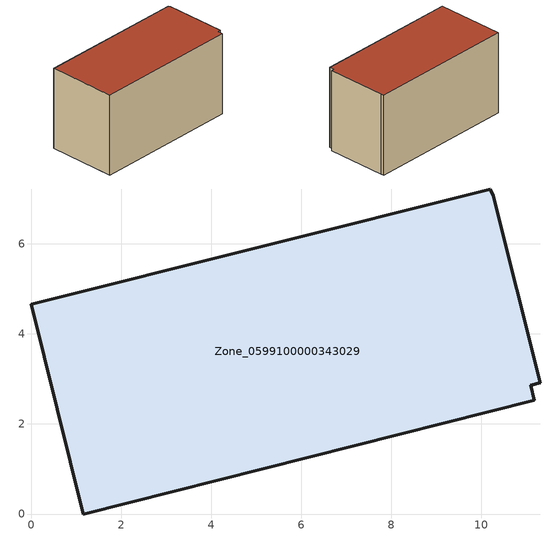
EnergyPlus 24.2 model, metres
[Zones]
Zone_0599100000343029
 floor ground (C_G): 10.27,7.07 11.31,2.92 11.1,2.86 11.18,2.52 1.16,0 0,4.66 10.2,7.22 z0
 wall outside (C_F): 10.27,7.07 10.2,7.22 0,4.66 1.16,0 11.18,2.52 11.1,2.86 11.31,2.92 10.27,7.07 z0:5.82
 roof outside (C_R): 11.31,2.92 10.27,7.07 10.2,7.22 0,4.66 1.16,0 11.18,2.52 11.1,2.86 z5.82
[BUILDING]
Pand.0599100000343029: North Axis=0; Terrain=City; Loads Convergence Tolerance Value=0.04; Temperature Convergence Tolerance Value=0.4; Solar Distribution=FullExterior; Maximum Number of Warmup Days=25; Minimum Number of Warmup Days=1
[Site:Location]
Rotterdam.The.Hague.AP_ZH_NLD Design_Conditions: Latitude=51.96; Longitude=4.45; Time Zone=1; Elevation=-4.5
[SITE:GROUNDTEMPERATURE:BUILDINGSURFACE]
18, 18, 18, 18, 18, 18, 18, 18, 18, 18, 18, 18
[MATERIAL] Thermal Absorptance=0.9; Solar Absorptance=0.7; Visible Absorptance=0.7
Name | Roughness | Thickness | Conductivity | Density | Specific Heat
G.TI.1992-2005 | MediumSmooth | 0.15 | 0.06 | 540 | 1210
F.TI.1992-2005 | Rough | 0.3 | 0.12 | 1920 | 840
R.TI.1992-2005 | MediumRough | 0.2 | 0.08 | 1500 | 1000
[CONSTRUCTION]
C_G: G.TI.1992-2005
C_F: F.TI.1992-2005
C_R: R.TI.1992-2005
[ZONE]
Zone_0599100000343029: Type=1; Multiplier=1; Ceiling Height=Autocalculate; Volume=Autocalculate; Floor Area=autocalculate; Part of Total Floor Area=Yes
[ZONEINFILTRATION:DESIGNFLOWRATE]
Infil_Zone_0599100000343029: Zone or ZoneList or Space or SpaceList=Zone_0599100000343029; Schedule=AlwaysOn; Design Flow Rate Calculation Method=Flow/Area; Flow Rate per Floor Area=0.0015; Constant Term Coefficient=1; Temperature Term Coefficient=0; Velocity Term Coefficient=0; Velocity Squared Term Coefficient=0
[HVACTEMPLATE:ZONE:IDEALLOADSAIRSYSTEM]
Zone_0599100000343029: Maximum Heating Supply Air Temperature=50; Minimum Cooling Supply Air Temperature=13; Maximum Heating Supply Air Humidity Ratio=0.0156; Minimum Cooling Supply Air Humidity Ratio=0.0077; Heating Limit=NoLimit; Cooling Limit=NoLimit; Dehumidification Control Type=ConstantSensibleHeatRatio; Cooling Sensible Heat Ratio=0.7; Dehumidification Setpoint=60; Humidification Control Type=None; Humidification Setpoint=30; Outdoor Air Method=None; Outdoor Air Flow Rate per Person=0.00944; Outdoor Air Flow Rate per Zone Floor Area=0; Outdoor Air Flow Rate per Zone=0; Demand Controlled Ventilation Type=None; Outdoor Air Economizer Type=NoEconomizer; Heat Recovery Type=None; Sensible Heat Recovery Effectiveness=0.7; Latent Heat Recovery Effectiveness=0.65
[ZONECONTROL:THERMOSTAT]
ThermostatControl_Zone_0599100000343029: Zone or ZoneList=Zone_0599100000343029; Control Type Schedule=DualSetpointControlType; Control 1=Thermostat_Zone_0599100000343029; Temperature Difference Between Cutout And Setpoint=0
[THERMOSTATSETPOINT:DUALSETPOINT]
Thermostat_Zone_0599100000343029: Heating Setpoint Temperature Schedule=HeatingSetpoint_Zone_0599100000343029; Cooling Setpoint Temperature Schedule=CoolingSetpoint_Zone_0599100000343029
[SCHEDULE:COMPACT]
HeatingSetpoint_Zone_0599100000343029: Through: 12/31, For: AllDays, Until: 24:00, 21
CoolingSetpoint_Zone_0599100000343029: Through: 12/31, For: AllDays, Until: 24:00, 24
DualSetpointControlType: Through: 12/31, For: AllDays, Until: 24:00, 4
AlwaysOn: Through: 12/31, For: AllDays, Until: 24:00, 1
